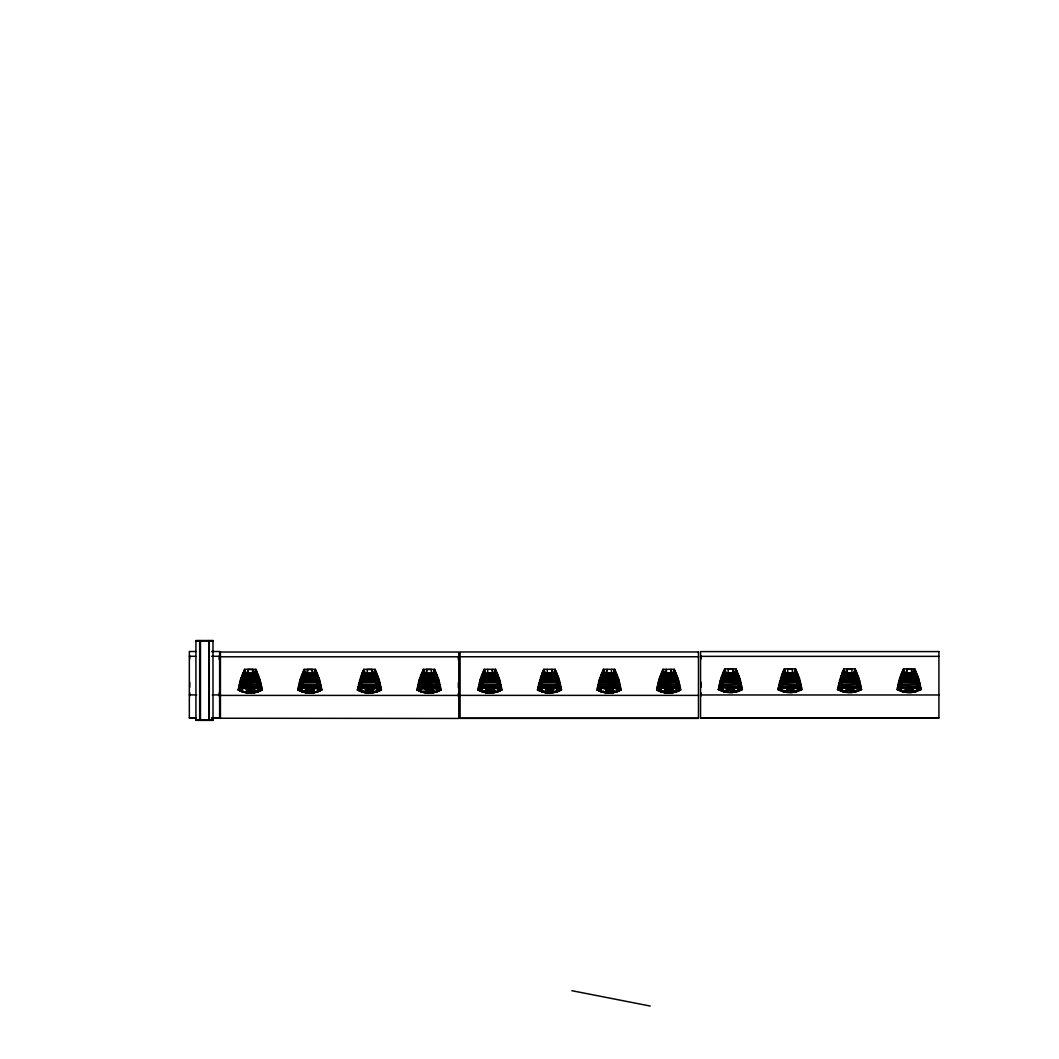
<?xml version="1.0" encoding="UTF-8"?>
<svg xmlns="http://www.w3.org/2000/svg" width="1059" height="1059" viewBox="0 0 1059 1059"><rect width="100%" height="100%" fill="white"/><g stroke="black" fill="none" stroke-linecap="round" stroke-linejoin="round"><path stroke-width="1.5" d="M250.215 690.958L250.215 690.137L250.784 690.958L253.564 690.72A23.589 23.589 0 0 1 246.879 690.72L253.366 690.137L247.065 690.137L249.103 690.931L249.434 690.137L249.659 690.958L250.215 690.137M309.81 690.958L309.81 690.137L310.366 690.958L313.16 690.72A23.589 23.589 0 0 1 306.461 690.72L312.961 690.137L306.66 690.137L308.685 690.931L309.029 690.137L309.254 690.958L309.81 690.137M369.406 690.958L369.406 690.137L369.962 690.958L372.742 690.72A23.589 23.589 0 0 1 366.057 690.72L372.543 690.137L366.255 690.137L368.28 690.931L368.611 690.137L368.836 690.958L369.406 690.137M428.988 690.958L428.988 690.137L429.544 690.958L432.337 690.72A23.589 23.589 0 0 1 425.639 690.72L432.138 690.137L425.837 690.137L427.876 690.931L428.207 690.137L428.432 690.958L428.988 690.137M489.893 690.918L489.893 690.084L490.449 690.905L493.242 690.68A23.589 23.589 0 0 1 486.544 690.68L493.044 690.084L486.743 690.084L488.781 690.892L489.112 690.084L489.337 690.905L489.893 690.084M549.489 690.918L549.489 690.084L550.045 690.905L552.824 690.68A23.589 23.589 0 0 1 546.14 690.68L552.639 690.084L546.338 690.084L548.363 690.892L548.694 690.084L548.919 690.905L549.489 690.084M609.071 690.918L609.071 690.084L609.64 690.905L612.42 690.68A23.589 23.589 0 0 1 605.735 690.68L612.221 690.084L605.92 690.084L607.959 690.892L608.29 690.084L608.515 690.905L609.071 690.084M668.666 690.918L668.666 690.084L669.222 690.905L672.015 690.68A23.589 23.589 0 0 1 665.317 690.68L671.816 690.084L665.515 690.084L667.541 690.892L667.872 690.084L668.11 690.905L668.666 690.084M730.353 690.534L730.353 689.7L730.909 690.521L733.688 690.296A23.589 23.589 0 0 1 727.004 690.296L733.49 689.7M789.935 690.534L789.935 689.7L790.491 690.521L793.284 690.296A23.589 23.589 0 0 1 786.585 690.296L793.085 689.7M849.53 690.534L849.53 689.7L850.086 690.521L852.866 690.296A23.589 23.589 0 0 1 846.181 690.296L852.68 689.7M909.112 690.534L909.112 689.7L909.681 690.521L912.461 690.296A23.589 23.589 0 0 1 905.776 690.296L912.262 689.7M189.707 659.108L189.76 655.958M219.213 659.386L219.266 656.236M458.348 659.889L458.401 656.739M700.912 659.188L700.979 656.037M305.654 692.679L306.13 689.568L305.654 692.679L309.81 693.023L316.006 692.242L321.804 689.939L319.461 679.388L315.45 669.341L304.171 669.341L300.16 679.388L297.817 689.939L305.654 692.679L305.654 689.939L313.967 689.939L313.967 692.679L313.49 689.568L313.967 692.679M365.249 692.679L357.399 689.939L362.244 672.624L363.753 669.341L375.045 669.341L379.056 679.388L381.399 689.939L371.484 692.93L365.249 692.679L365.276 691.328M485.737 692.626L486.227 689.528L485.737 692.626L489.893 692.97L496.089 692.189L501.887 689.899L499.544 679.335L495.533 669.301L484.254 669.301L483.473 670.929L480.243 679.335L477.9 689.899L485.737 692.626L485.737 689.899M545.332 692.626L537.482 689.899L542.327 672.571L543.849 669.301L555.128 669.301L559.139 679.335L561.482 689.899L551.567 692.89L545.332 692.626L545.359 691.289M726.222 690.905L726.196 692.242L732.431 692.493L742.346 689.502L740.003 678.951L735.992 668.904L724.7 668.904L723.919 670.532L720.689 678.951L718.346 689.502L726.196 692.242L726.196 689.502M785.778 692.242L777.941 689.502L782.773 672.187L784.295 668.904L795.574 668.904L799.585 678.951L801.928 689.502L792.026 692.493L785.778 692.242L785.804 690.905M845.373 692.242L837.523 689.502L842.368 672.187L843.891 668.904L855.169 668.904L859.18 678.951L861.523 689.502L851.608 692.493L845.373 692.242L845.4 690.905M904.995 690.905L904.968 692.242L911.203 692.493L921.118 689.502L918.775 678.951L914.764 668.904L903.473 668.904L902.692 670.532L899.462 678.951L897.119 689.502L904.968 692.242L904.968 689.502M258.012 687.754L258.012 691.726A31.267 31.267 0 0 1 254.147 692.467L254.292 688.668L261.944 688.151L262.222 689.939C254.901 694.016 245.542 694.016 238.222 689.939L240.565 679.388L244.576 669.341L255.868 669.341L259.879 679.388L261.944 688.151L258.118 686.497L238.818 686.378L242.498 685.239L261.255 684.617L242.71 683.995L239.175 684.617L242.498 685.239L242.193 687.741L238.222 689.939L241.359 689.939M317.594 687.754L317.594 691.726A31.267 31.267 0 0 1 313.729 692.467L313.888 688.668L321.539 688.151L317.7 686.497L298.4 686.378L302.093 685.239L320.851 684.617L298.77 684.617L302.093 685.239L301.789 687.741L297.817 689.939L300.955 689.939M377.189 687.754L377.189 691.726A31.267 31.267 0 0 1 373.324 692.467L373.47 688.668L381.121 688.151L377.295 686.497L357.995 686.378L361.675 685.239L380.446 684.617L358.366 684.617L361.675 685.239L361.371 687.741L357.399 689.939L360.537 689.939M436.771 687.754L436.771 691.726A31.267 31.267 0 0 1 432.919 692.467L433.065 688.668L440.716 688.151L440.994 689.939C433.674 694.016 424.315 694.016 416.994 689.939L419.338 679.388L423.348 669.341L434.627 669.341L438.651 679.388L440.716 688.151L436.877 686.497L417.577 686.378L421.27 685.239L440.028 684.617L421.482 683.995L417.948 684.617L421.27 685.239L420.966 687.741L416.994 689.939L420.132 689.939M497.677 687.715L497.677 691.686A31.267 31.267 0 0 1 493.825 692.427L493.971 688.628L501.622 688.112L497.783 686.444L478.483 686.338L482.176 685.199L500.933 684.564L478.853 684.564L482.176 685.199L481.871 687.701L477.9 689.899A24.887 24.887 0 0 0 501.887 689.899L497.915 687.701L478.165 688.112L482.004 686.444M557.272 687.715L557.272 691.686A31.267 31.267 0 0 1 553.407 692.427L553.553 688.628L561.217 688.112L557.378 686.444L538.078 686.338L541.758 685.199L560.529 684.564L538.449 684.564L541.758 685.199L541.453 687.701L537.482 689.899A24.887 24.887 0 0 0 561.482 689.899L557.511 687.701L537.76 688.112L541.599 686.444M616.854 687.715L616.854 691.686A31.267 31.267 0 0 1 613.002 692.427L613.148 688.628L617.119 687.715L597.342 688.112L597.077 689.899C604.398 693.976 613.757 693.976 621.077 689.899L618.734 679.335L614.71 669.301L603.431 669.301L599.42 679.335L597.342 688.112L601.181 686.444L620.481 686.338L616.801 685.199L598.031 684.564L616.59 683.955L620.111 684.564L616.801 685.199L617.106 687.701L621.077 689.899A24.887 24.887 0 0 1 597.077 689.899L601.049 687.701C607.509 690.415 614.313 687.556 620.799 688.112L616.96 686.444M676.449 687.715L676.449 691.686A31.267 31.267 0 0 1 672.584 692.427L672.73 688.628L680.394 688.112L680.659 689.899C673.339 693.976 663.98 693.976 656.673 689.899L659.016 679.335L663.027 669.301L674.305 669.301L678.316 679.335L680.394 688.112L676.555 686.444L657.255 686.338L660.948 685.199L679.706 684.564L661.147 683.955L657.626 684.564L660.948 685.199L660.644 687.701L656.673 689.899A24.887 24.887 0 0 0 680.659 689.899L676.688 687.701L660.617 687.715L668.666 688.932L676.688 687.701L675.338 680.275L672.717 673.259L674.305 669.301L673.233 674.384L664.086 674.384L662.246 670.929L663.596 675.536L660.948 685.199M742.346 689.502L738.136 687.397L738.136 691.302A31.267 31.267 0 0 1 734.271 692.03L734.416 688.231L742.068 687.715L738.242 686.06L718.942 685.941L722.622 684.802L741.393 684.18L719.313 684.18L722.622 684.802L722.317 687.304L718.346 689.502A24.887 24.887 0 0 0 742.346 689.502L738.375 687.304L718.624 687.715L722.45 686.06M801.928 689.502L797.718 687.397L797.718 691.302A31.267 31.267 0 0 1 793.866 692.03L794.012 688.231L797.983 687.317L778.206 687.715L782.045 686.06L801.345 685.941L797.652 684.802L778.894 684.18L800.975 684.18L797.652 684.802L797.956 687.304L801.928 689.502A24.887 24.887 0 0 1 777.941 689.502L781.913 687.304C788.373 690.031 795.177 687.172 801.663 687.715L797.824 686.06M861.523 689.502L857.313 687.397L857.313 691.302A31.267 31.267 0 0 1 853.448 692.03L853.594 688.231L861.258 687.715L857.419 686.06L838.119 685.941L841.799 684.802L860.57 684.18L838.49 684.18L841.799 684.802L841.508 687.304L837.523 689.502A24.887 24.887 0 0 0 861.523 689.502L857.552 687.304L841.481 687.317L849.53 688.535L857.552 687.304L856.201 679.891L853.58 672.875L855.169 668.904L854.097 674.001L844.95 674.001L843.11 670.532L844.46 675.152L841.799 684.802M921.118 689.502L916.909 687.397L916.909 691.302A31.267 31.267 0 0 1 913.043 692.03L913.189 688.231L920.84 687.715L917.015 686.06L897.714 685.941L901.394 684.802L920.152 684.18L898.072 684.18L901.394 684.802L901.09 687.304L897.119 689.502A24.887 24.887 0 0 0 921.118 689.502L917.147 687.304L897.397 687.715L901.222 686.06M601.287 687.715L601.287 691.686A31.267 31.267 0 0 0 605.152 692.427L606.357 688.8L601.022 687.715L605.02 673.259L603.431 669.301L604.504 674.384L613.651 674.384L615.491 670.929L614.141 675.536L616.801 685.199M777.941 689.502L782.151 687.397L782.151 691.302A31.267 31.267 0 0 0 786.016 692.03L787.221 688.403L781.886 687.317L785.884 672.875L784.295 668.904L785.368 674.001L794.515 674.001L796.355 670.532L795.005 675.152L797.652 684.802M248.547 690.905L248.64 690.137M308.129 690.905L308.235 690.137M367.725 690.905L367.83 690.137M427.307 690.905L427.412 690.137M488.212 690.852L488.318 690.084M547.807 690.852L547.913 690.084M607.403 690.852L607.495 690.084M666.985 690.852L667.091 690.084M728.671 690.468L730.353 689.7M788.253 690.468L789.935 689.7M847.849 690.468L849.53 689.7M907.444 690.468L909.112 689.7M242.498 685.239L246.165 673.299L244.576 669.341L245.648 674.437L254.795 674.437L256.649 670.969L255.285 675.589L258.25 687.741L262.222 689.939A24.887 24.887 0 0 1 238.222 689.939L242.432 687.834L240.089 690.865L243.477 688.125L251.579 688.946L258.25 687.741L238.5 688.151L242.326 686.497M302.093 685.239L305.76 673.299L304.171 669.341L305.23 674.437L314.391 674.437L316.231 670.969L314.88 675.589L317.832 687.741L321.804 689.939L318.666 689.939M361.675 685.239L365.342 673.299L363.753 669.341L364.826 674.437L373.973 674.437L375.826 670.969L374.462 675.589L377.428 687.741L381.399 689.939L378.262 689.939M421.27 685.239L424.937 673.299L423.348 669.341L424.421 674.437L433.568 674.437L435.408 670.969L434.058 675.589L437.01 687.741L440.994 689.939L437.844 689.939M482.176 685.199L485.843 673.259L484.254 669.301L485.326 674.384L494.474 674.384L496.314 670.929L494.963 675.536L497.915 687.701L489.893 688.932L481.845 687.715L488.53 688.893M541.758 685.199L545.438 673.259L543.849 669.301L544.908 674.384L554.056 674.384L555.909 670.929L554.545 675.536L557.378 686.444L557.511 687.701L556.227 688.085L559.615 690.825L557.272 687.781L561.482 689.899M722.622 684.802L726.289 672.875L724.7 668.904L725.772 674.001L734.92 674.001L736.773 670.532L735.409 675.152L738.375 687.304L730.353 688.535L722.317 687.304M901.394 684.802L905.061 672.875L903.473 668.904L904.545 674.001L913.692 674.001L915.545 670.532L914.182 675.152L917.147 687.304L909.112 688.535L901.063 687.317L903.711 687.993M247.449 672.372L247.991 669.46L252.585 669.46L253.088 672.372M307.031 672.372L307.587 669.46L312.167 669.46L312.683 672.372M426.221 672.372L426.764 669.46L431.357 669.46L431.41 672.995M606.304 672.319L606.847 669.42L606.9 672.942L611.493 672.942L611.44 669.42M665.886 672.319L666.442 669.42L666.495 672.942L671.075 672.942L671.022 669.42L671.538 672.319M846.75 671.936L847.306 669.023L851.886 669.023L851.939 672.558M906.067 673.392L906.888 669.023L911.481 669.023L912.249 673.392M303.893 690.878L303.615 692.242L304.37 690.984M363.489 690.878L363.211 692.242L363.952 690.984M422.793 692.242L423.071 690.878M483.976 690.825L483.698 692.189L484.453 690.931M543.571 690.825L543.293 692.189L544.035 690.931M602.875 692.189L603.167 690.825M662.749 690.825L662.471 692.189L663.212 690.931M724.435 690.442L724.157 691.805L724.899 690.547M784.017 690.442L783.739 691.805L784.494 690.547M843.613 690.442L843.335 691.805L844.076 690.547M903.208 690.442L902.917 691.805L903.671 690.547M254.795 674.437L255.868 669.341L254.279 673.299L255.285 675.589L245.158 675.589L243.067 672.624L244.695 676.741L255.735 676.741L258.065 674.279L256.159 677.919L244.285 677.919L241.717 675.973L243.901 679.123L256.543 679.123L259.323 677.667L256.9 680.328L243.544 680.328L240.565 679.388L243.226 681.533L260.382 681.109L257.496 682.764L239.599 682.856L242.71 683.995M314.391 674.437L315.45 669.341L313.861 673.299L314.88 675.589L304.74 675.589L302.649 672.624L304.29 676.741L315.33 676.741L317.66 674.279L315.754 677.919L303.867 677.919L301.312 675.973L303.483 679.123L316.138 679.123L318.905 677.667L316.482 680.328L303.139 680.328L300.16 679.388L302.821 681.533L319.977 681.109L317.078 682.764L299.181 682.856L302.292 683.995M373.973 674.437L375.045 669.341L373.456 673.299L374.462 675.589L364.336 675.589L362.244 672.624L363.886 676.741L374.926 676.741L377.256 674.279L375.336 677.919L363.462 677.919L360.907 675.973L363.078 679.123L375.72 679.123L378.5 677.667L376.077 680.328L362.721 680.328L359.742 679.388L362.403 681.533L379.559 681.109L376.673 682.764L358.776 682.856L361.887 683.995M433.568 674.437L434.627 669.341L433.038 673.299L434.058 675.589L423.931 675.589L421.826 672.624L423.468 676.741L434.508 676.741L436.837 674.279L434.931 677.919L423.044 677.919L420.489 675.973L422.66 679.123L435.315 679.123L438.095 677.667L435.673 680.328L422.316 680.328L419.338 679.388L421.998 681.533L439.154 681.109L436.255 682.764L418.371 682.856L421.482 683.995M494.474 674.384L495.533 669.301L493.944 673.259L494.963 675.536L484.837 675.536L482.732 672.571L484.373 676.701L495.413 676.701L497.743 674.239L495.837 677.879L483.95 677.879L481.395 675.92L483.566 679.071L496.221 679.071L498.988 677.628L496.565 680.275L483.222 680.275L480.243 679.335L482.904 681.493L500.06 681.069L497.161 682.724L479.264 682.817L482.374 683.955M554.056 674.384L555.128 669.301L553.539 673.259L554.545 675.536L544.419 675.536L542.327 672.571L543.969 676.701L555.009 676.701L557.338 674.239L555.419 677.879L543.545 677.879L540.99 675.92L543.161 679.071L555.816 679.071L558.583 677.628L556.16 680.275L542.804 680.275L539.825 679.335L542.499 681.493L559.642 681.069L556.756 682.724L538.859 682.817L541.97 683.955M613.651 674.384L614.71 669.301L613.121 673.259L614.141 675.536L604.014 675.536L601.909 672.571L603.551 676.701L614.591 676.701L616.92 674.239L615.014 677.879L603.14 677.879L600.572 675.92L602.743 679.071L615.398 679.071L618.178 677.628L615.756 680.275L602.399 680.275L599.42 679.335L602.081 681.493L619.237 681.069L616.351 682.724L598.454 682.817L601.565 683.955M734.92 674.001L735.992 668.904L734.403 672.875L735.409 675.152L725.283 675.152L723.191 672.187L724.833 676.317L735.873 676.317L738.202 673.842L736.283 677.495L724.409 677.495L721.854 675.536L724.025 678.687L736.667 678.687L739.447 677.231L737.024 679.891L723.668 679.891L720.689 678.951L723.35 681.096L740.506 680.685L737.62 682.327L719.723 682.42L722.834 683.558M794.515 674.001L795.574 668.904L793.985 672.875L795.005 675.152L784.878 675.152L782.773 672.187L784.415 676.317L795.455 676.317L797.784 673.842L795.878 677.495L783.991 677.495L781.436 675.536L783.607 678.687L796.262 678.687L799.042 677.231L796.62 679.891L783.263 679.891L780.284 678.951L782.945 681.096L800.101 680.685L797.202 682.327L779.318 682.42L782.429 683.558M913.692 674.001L914.764 668.904L913.162 672.875L914.182 675.152L904.055 675.152L901.964 672.187L903.592 676.317L914.632 676.317L916.962 673.842L915.055 677.495L903.181 677.495L900.613 675.536L902.784 678.687L915.439 678.687L918.219 677.231L915.797 679.891L902.44 679.891L899.462 678.951L902.122 681.096L919.278 680.685L916.392 682.327L898.495 682.42L901.606 683.558M661.147 683.955L658.036 682.817L675.933 682.724L678.832 681.069L661.676 681.493L659.016 679.335L661.994 680.275L675.338 680.275L677.76 677.628L674.993 679.071L662.338 679.071L660.167 675.92L662.722 677.879L674.609 677.879L676.516 674.239L674.186 676.701L663.146 676.701L661.504 672.571L663.596 675.536L673.723 675.536L675.086 670.929L673.233 674.384M842.011 683.558L838.9 682.42L856.797 682.327L859.696 680.685L842.54 681.096L839.866 678.951L842.845 679.891L856.201 679.891L858.624 677.231L855.857 678.687L843.202 678.687L841.031 675.536L843.586 677.495L855.473 677.495L857.38 673.842L855.05 676.317L844.01 676.317L842.368 672.187L844.46 675.152L854.587 675.152L855.95 670.532L854.097 674.001M250.215 688.972L247.515 688.84L246.297 692.467A31.267 31.267 0 0 1 242.432 691.726L242.432 687.754M361.503 686.497L357.677 688.151L377.454 687.754L366.692 688.84L365.474 692.467A31.267 31.267 0 0 1 361.609 691.726L361.609 687.754M727.626 688.403L726.421 692.03A31.267 31.267 0 0 1 722.556 691.302L722.556 687.317L718.346 689.502M841.64 686.06L837.801 687.715L841.508 687.304L848.166 688.509L846.816 688.403L845.598 692.03A31.267 31.267 0 0 1 841.746 691.302L841.746 687.317L837.523 689.502M909.112 688.535L906.398 688.403L905.193 692.03A31.267 31.267 0 0 1 901.328 691.302L901.328 687.317L897.119 689.502M255.735 676.741L257.377 672.624L255.285 675.589M315.33 676.741L316.972 672.624L314.88 675.589M374.926 676.741L376.554 672.624L374.462 675.589M434.508 676.741L436.149 672.624L434.058 675.589M495.413 676.701L497.055 672.571L494.963 675.536M555.009 676.701L556.65 672.571L554.545 675.536M614.591 676.701L616.232 672.571L614.141 675.536M674.186 676.701L675.827 672.571L673.723 675.536M735.873 676.317L737.501 672.187L735.409 675.152M795.455 676.317L797.096 672.187L795.005 675.152M855.05 676.317L856.691 672.187L854.587 675.152M914.632 676.317L916.273 672.187L914.182 675.152M302.172 690.296L301.616 691.633L302.662 690.442M361.768 690.296L361.212 691.633L362.244 690.442M422.184 688.297L420.794 691.633L421.35 690.296M482.255 690.256L481.699 691.593L482.745 690.389M722.715 689.859L722.159 691.196L723.191 690.005M783.13 687.86L781.741 691.196L782.297 689.859M663.596 675.536L664.615 673.259L663.027 669.301L664.086 674.384M844.46 675.152L845.479 672.875L843.891 668.904L844.95 674.001M256.543 679.123L258.714 675.973L256.159 677.919M316.138 679.123L318.309 675.973L315.754 677.919M375.72 679.123L377.904 675.973L375.336 677.919M435.315 679.123L437.486 675.973L434.931 677.919M496.221 679.071L498.392 675.92L495.837 677.879M555.816 679.071L557.987 675.92L555.419 677.879M615.398 679.071L617.569 675.92L615.014 677.879M674.993 679.071L677.164 675.92L674.609 677.879M736.667 678.687L738.851 675.536L736.283 677.495M796.262 678.687L798.433 675.536L795.878 677.495M855.857 678.687L858.028 675.536L855.473 677.495M915.439 678.687L917.61 675.536L915.055 677.495M722.556 687.397L720.213 690.428L722.476 688.602M782.151 687.397L779.808 690.428L783.197 687.688L788.571 688.509M841.746 687.397L839.403 690.428L842.792 687.688L845.453 688.231M901.328 687.397L898.985 690.428L901.249 688.602M728.777 689.7L728.115 690.428L727.202 689.7M788.359 689.7L787.697 690.428L786.784 689.7M847.955 689.7L847.293 690.428L846.379 689.7M907.537 689.7L906.888 690.428L905.961 689.7M257.218 681.533L259.879 679.388L256.9 680.328M301.934 689.038L299.684 690.865L302.027 687.834L297.817 689.939A24.887 24.887 0 0 0 321.804 689.939L317.594 687.834L319.937 690.865L317.674 689.038M316.8 681.533L319.461 679.388L316.482 680.328M361.529 689.038L359.266 690.865L361.609 687.834L357.399 689.939A24.887 24.887 0 0 0 381.399 689.939L377.189 687.834L379.532 690.865L376.144 688.125L374.807 688.429M376.395 681.533L379.056 679.388L376.077 680.328M427.624 688.946L422.276 688.125L418.861 690.865L421.204 687.834L416.994 689.939A24.887 24.887 0 0 0 440.994 689.939L436.771 687.834L439.114 690.865L435.726 688.125L428.988 688.972L417.259 688.151L421.098 686.497M435.977 681.533L438.651 679.388L435.673 680.328M482.03 688.999L479.767 690.825L482.11 687.781L477.9 689.899M496.883 681.493L499.544 679.335L496.565 680.275M556.478 681.493L559.139 679.335L556.16 680.275M609.071 688.932L602.359 688.072L598.944 690.825L601.287 687.781L597.077 689.899M616.06 681.493L618.734 679.335L615.756 680.275M660.79 688.999L658.539 690.825L660.882 687.781L656.673 689.899M675.655 681.493L678.316 679.335L675.338 680.275M737.342 681.096L740.003 678.951L737.024 679.891M796.924 681.096L799.585 678.951L796.62 679.891M856.519 681.096L859.18 678.951L856.201 679.891M916.114 681.096L918.775 678.951L915.797 679.891M252.638 673.259L248.058 673.259M312.233 673.259L307.639 673.259M371.815 673.259L367.235 673.259M431.41 673.259L426.83 673.259M492.316 673.206L487.722 673.206M551.898 673.206L547.318 673.206M611.493 673.206L606.913 673.206M671.088 673.206L666.495 673.206M732.762 672.822L728.182 672.822M792.357 672.822L787.777 672.822M851.939 672.822L847.359 672.822M911.534 672.822L906.954 672.822M537.482 689.899L541.692 687.781L539.349 690.825L542.751 688.085L550.852 688.893L557.511 687.701M301.921 686.497L298.082 688.151L317.859 687.754L309.81 688.972L301.762 687.754L304.396 688.429M660.776 686.444L656.937 688.112L660.644 687.701L667.302 688.893M257.734 683.995L260.845 682.856L257.496 682.764M317.329 683.995L320.44 682.856L317.078 682.764M376.911 683.995L380.022 682.856L376.673 682.764M436.507 683.995L439.617 682.856L436.255 682.764M497.412 683.955L500.523 682.817L497.161 682.724M556.994 683.955L560.105 682.817L556.756 682.724M616.59 683.955L619.7 682.817L616.351 682.724M676.185 683.955L679.296 682.817L675.933 682.724M737.858 683.558L740.969 682.42L737.62 682.327M797.453 683.558L800.564 682.42L797.202 682.327M857.035 683.558L860.146 682.42L856.797 682.327M916.631 683.558L919.741 682.42L916.392 682.327M601.353 685.199L597.673 686.338L601.181 686.444M782.217 684.802L778.524 685.941L782.045 686.06M434.402 688.429L437.01 687.741L420.939 687.754L423.574 688.429M258.25 687.741L255.629 688.429M317.832 687.741L315.225 688.429M376.117 688.125L377.428 687.741M435.712 688.125L437.01 687.741M497.915 687.701L491.257 688.893M617.106 687.701L610.434 688.893L613.135 688.615M676.688 687.701L668.666 688.932M789.935 688.535L797.956 687.304M857.552 687.304L849.53 688.535M917.147 687.304L910.475 688.509L913.176 688.231M436.626 690.296L437.182 691.633L435.792 688.297M616.709 690.256L617.265 691.593L615.808 688.085L619.211 690.825L616.854 687.781L621.077 689.899M797.573 689.859L798.129 691.196L796.739 687.86M738.401 687.317L737.09 687.688L740.479 690.428L738.136 687.397M735.753 687.993L737.064 687.688M556.2 688.072L550.852 688.893M254.279 688.668L251.579 688.946L255.616 688.429M309.81 688.972L315.211 688.429M369.406 688.972L374.793 688.429M433.052 688.668L430.351 688.946L434.389 688.429M734.403 688.231L731.703 688.509L735.74 687.993M313.874 688.668L312.524 688.84L313.729 692.467M373.456 688.668L372.106 688.84L373.324 692.467M493.957 688.615L492.607 688.787L493.825 692.427M553.539 688.615L552.202 688.787L553.407 692.427M672.73 688.615L671.38 688.787L672.584 692.427M791.298 688.509L793.998 688.231M853.58 688.231L852.243 688.403L853.448 692.03M258.118 686.497L261.626 686.378L257.946 685.239M317.7 686.497L321.221 686.378L317.528 685.239M377.295 686.497L380.803 686.378L377.123 685.239M436.877 686.497L440.398 686.378L436.705 685.239M497.783 686.444L501.304 686.338L497.611 685.199M557.378 686.444L560.886 686.338L557.206 685.199M676.555 686.444L680.077 686.338L676.383 685.199M738.242 686.06L741.75 685.941L738.07 684.802M857.419 686.06L860.927 685.941L857.247 684.802M917.015 686.06L920.523 685.941L916.842 684.802M195.928 640.92L213.031 640.92M195.716 651.51L189.336 651.51L189.336 717.923L195.716 717.923M211.641 651.51L219.61 651.51L219.61 717.923L211.641 717.923M189.336 656.289L195.716 656.289M211.641 656.289L219.61 656.289M700.555 656.355L938.909 656.355M220.431 656.792L458.785 656.792M460.096 656.752L698.463 656.752M733.477 673.392L732.709 669.023L728.129 669.023L728.182 672.558M372.278 672.372L371.762 669.46L367.182 669.46L367.235 672.995M726.289 672.875L734.403 672.875M785.884 672.875L793.985 672.875M845.479 672.875L853.58 672.875M905.061 672.875L913.162 672.875M246.165 673.299L254.279 673.299M305.76 673.299L313.861 673.299M365.342 673.299L373.456 673.299M424.937 673.299L433.038 673.299M485.843 673.259L493.944 673.259M545.438 673.259L553.539 673.259M605.02 673.259L613.121 673.259M664.615 673.259L672.717 673.259M246.072 689.939L254.372 689.939L254.372 692.679L253.895 689.568L254.372 692.679M365.249 689.939L373.549 689.939M424.831 689.939L433.144 689.939M189.336 694.903L196.683 694.903M212.277 694.903L219.61 694.903M700.555 694.969L938.909 694.969M220.431 695.406L458.785 695.406M460.096 695.366L698.463 695.366M189.336 717.737L195.716 717.737M211.641 717.737L219.61 717.737M700.555 717.803L938.909 717.803M460.096 718.201L698.463 718.201M220.431 718.24L458.785 718.439L458.785 652.026L220.431 652.026L220.431 718.439M195.928 719.974L213.031 719.974M361.371 687.741L368.042 688.946L361.344 687.754L363.992 688.429M902.4 687.688L907.762 688.509M606.357 688.787L607.72 688.893M548.125 688.893L541.44 687.715L546.762 688.8L545.557 692.427A31.267 31.267 0 0 1 541.692 691.686L541.692 687.715M308.447 688.946L301.789 687.741M242.193 687.741L248.865 688.946M906.398 688.403L903.724 687.993M845.466 688.231L846.803 688.403M366.679 688.84L364.005 688.429M247.502 688.84L244.828 688.429M902.122 681.096L898.959 680.685L901.844 682.327M842.54 681.096L839.363 680.685L842.249 682.327M782.945 681.096L779.768 680.685L782.667 682.327M723.35 681.096L720.186 680.685L723.072 682.327M661.676 681.493L658.499 681.069L661.398 682.724M602.081 681.493L598.917 681.069L601.803 682.724M542.499 681.493L539.322 681.069L542.208 682.724M482.904 681.493L479.727 681.069L482.626 682.724M421.998 681.533L418.821 681.109L421.72 682.764M362.403 681.533L359.239 681.109L362.125 682.764M302.821 681.533L299.644 681.109L302.543 682.764M243.226 681.533L240.062 681.109L242.948 682.764M423.6 688.429L426.274 688.84L425.069 692.467A31.267 31.267 0 0 1 421.204 691.726L421.204 687.754M304.41 688.429L307.097 688.84L305.892 692.467A31.267 31.267 0 0 1 302.027 691.726L302.027 687.754M571.86 990.694L650.226 1006.05M243.504 688.125L244.814 688.429M541.851 690.256L541.295 691.593L542.751 688.085L541.453 687.701M420.966 687.741L422.276 688.125M901.09 687.304L902.374 687.688M841.508 687.304L842.792 687.688M781.913 687.304L783.197 687.688M660.644 687.701L665.952 688.787L664.734 692.427A31.267 31.267 0 0 1 660.882 691.686L660.882 687.715M601.049 687.701L602.333 688.085M481.871 687.701L487.18 688.787L485.975 692.427A31.267 31.267 0 0 1 482.11 691.686L482.11 687.715M680.659 689.899L676.449 687.781L678.793 690.825L676.529 688.999M501.887 689.899L497.677 687.781L500.02 690.825L497.77 688.999M262.222 689.939L258.012 687.834L260.355 690.865L258.092 689.038M902.784 678.687L900.018 677.231L902.44 679.891M843.202 678.687L840.422 677.231L842.845 679.891M783.607 678.687L780.84 677.231L783.263 679.891M724.025 678.687L721.245 677.231L723.668 679.891M662.338 679.071L659.572 677.628L661.994 680.275M602.743 679.071L599.976 677.628L602.399 680.275M543.161 679.071L540.381 677.628L542.804 680.275M483.566 679.071L480.799 677.628L483.222 680.275M422.66 679.123L419.893 677.667L422.316 680.328M363.078 679.123L360.298 677.667L362.721 680.328M303.483 679.123L300.716 677.667L303.139 680.328M243.901 679.123L241.121 677.667L243.544 680.328M916.988 688.602L919.252 690.428L916.909 687.397M857.393 688.602L859.656 690.428L857.313 687.397M796.672 687.688L800.061 690.428L797.718 687.397M903.592 676.317L901.262 673.842L903.181 677.495M844.01 676.317L841.68 673.842L843.586 677.495M784.415 676.317L782.085 673.842L783.991 677.495M724.833 676.317L722.49 673.842L724.409 677.495M663.146 676.701L660.816 674.239L662.722 677.879M603.551 676.701L601.221 674.239L603.14 677.879M543.969 676.701L541.639 674.239L543.545 677.879M484.373 676.701L482.044 674.239L483.95 677.879M423.468 676.741L421.138 674.279L423.044 677.919M363.886 676.741L361.556 674.279L363.462 677.919M304.29 676.741L301.961 674.279L303.867 677.919M244.695 676.741L242.365 674.279L244.285 677.919M916.273 690.005L917.306 691.196L916.75 689.859M675.814 690.389L676.86 691.593L676.304 690.256M257.377 690.442L258.409 691.633L257.853 690.296M914.566 690.547L915.307 691.805L915.029 690.442M854.97 690.547L855.725 691.805L855.434 690.442M795.388 690.547L796.13 691.805L795.852 690.442M735.793 690.547L736.534 691.805L736.257 690.442M674.106 690.931L674.861 692.189L674.583 690.825M614.524 690.931L615.266 692.189L614.988 690.825M495.347 690.931L496.089 692.189L495.811 690.825M434.442 690.984L435.183 692.242L434.905 690.878M255.669 690.984L256.41 692.242L256.132 690.878M904.545 674.001L902.692 670.532L904.055 675.152M785.368 674.001L783.514 670.532L784.878 675.152M725.772 674.001L723.919 670.532L725.283 675.152M604.504 674.384L602.65 670.929L604.014 675.536M544.908 674.384L543.068 670.929L544.419 675.536M485.326 674.384L483.473 670.929L484.837 675.536M424.421 674.437L422.567 670.969L423.931 675.589M364.826 674.437L362.972 670.969L364.336 675.589M305.23 674.437L303.39 670.969L304.74 675.589M245.648 674.437L243.795 670.969L245.158 675.589M857.168 689.859L857.711 691.196M911.839 688.403L913.043 692.03M792.661 688.403L793.866 692.03M733.066 688.403L734.271 692.03M611.798 688.8L613.002 692.427M431.715 688.84L432.919 692.467M252.942 688.84L254.147 692.467M494.023 691.289L493.573 689.528L494.05 692.626M555.393 690.825L555.684 692.189M375.31 690.878L375.588 692.242M552.361 672.319L551.845 669.42L551.898 672.942L547.318 672.942L547.265 669.42M492.766 672.319L492.25 669.42L492.303 672.942L487.722 672.942L487.669 669.42M672.822 692.626L672.822 689.899M910.687 689.7L910.793 690.468M851.105 689.7L851.198 690.468M791.51 689.7L791.616 690.468M731.928 689.7L732.021 690.468M670.241 690.084L670.347 690.852M610.646 690.084L610.752 690.852M551.064 690.084L551.157 690.852M491.469 690.084L491.575 690.852M430.563 690.137L430.669 690.905M370.981 690.137L371.074 690.905M311.386 690.137L311.492 690.905M251.79 690.137L251.896 690.905M913.242 690.905L913.268 692.242L913.268 689.502M853.647 690.905L853.686 692.242L853.686 689.502M794.065 690.905L794.091 692.242M734.469 690.905L734.496 692.242M613.201 691.289L613.227 692.626M433.118 691.328L433.144 692.679M911.481 669.023L911.534 672.558M906.888 669.023L906.941 672.558M847.306 669.023L847.359 672.558M792.357 672.558L792.291 669.023L787.711 669.023L787.764 672.558M732.709 669.023L732.762 672.558M426.764 669.46L426.817 672.995M371.762 669.46L371.815 672.995M312.167 669.46L312.22 672.995M307.587 669.46L307.639 672.995M252.585 669.46L252.638 672.995M247.991 669.46L248.044 672.995M700.952 682.287L700.952 687.384M700.952 692.877L700.952 696.054M458.388 693.314L458.388 696.491M458.362 682.724L458.362 687.821M219.213 692.798L219.213 695.975M209.285 640.92L209.285 719.974M209.06 640.523L209.06 720.372M200.469 640.92L200.469 719.974M199.899 640.523L199.899 720.372M199.674 640.92L199.674 719.974M189.733 682.221L189.733 687.317M189.733 692.798L189.733 695.975M312.776 689.594A22.305 22.305 0 0 1 306.845 689.594M431.966 689.594A22.305 22.305 0 0 1 426.022 689.594M253.194 689.594A22.305 22.305 0 0 1 247.25 689.594M372.371 689.594A22.305 22.305 0 0 1 366.427 689.594M552.454 689.541A22.305 22.305 0 0 1 546.51 689.541M671.631 689.541A22.305 22.305 0 0 1 665.701 689.541M492.859 689.541A22.305 22.305 0 0 1 486.928 689.541M612.049 689.541A22.305 22.305 0 0 1 606.105 689.541M792.913 689.157A22.305 22.305 0 0 1 786.969 689.157M912.09 689.157A22.305 22.305 0 0 1 906.147 689.157M733.318 689.157A22.305 22.305 0 0 1 727.374 689.157M852.495 689.157A22.305 22.305 0 0 1 846.551 689.157M664.536 691.289L664.509 692.626L664.986 689.528L664.536 691.289M242.577 690.296L242.034 691.633L242.577 690.296M601.433 690.256L600.89 691.593L601.433 690.256M661.028 690.256L660.472 691.593L661.028 690.256M841.892 689.859L841.336 691.196L841.892 689.859M901.474 689.859L900.931 691.196L901.474 689.859M317.448 690.296L318.004 691.633L317.448 690.296M377.044 690.296L377.586 691.633L377.044 690.296M497.531 690.256L498.087 691.593L497.531 690.256M557.127 690.256L557.669 691.593L557.127 690.256M737.977 689.859L738.533 691.196L737.977 689.859M213.031 640.523L195.928 640.523L195.928 720.372L213.031 720.372L212.978 640.523M938.909 651.589L700.555 651.589L700.555 718.002L938.909 718.002L938.909 651.589M698.463 651.973L460.096 651.973L460.096 718.386L698.463 718.386L698.463 651.973"/></g></svg>
